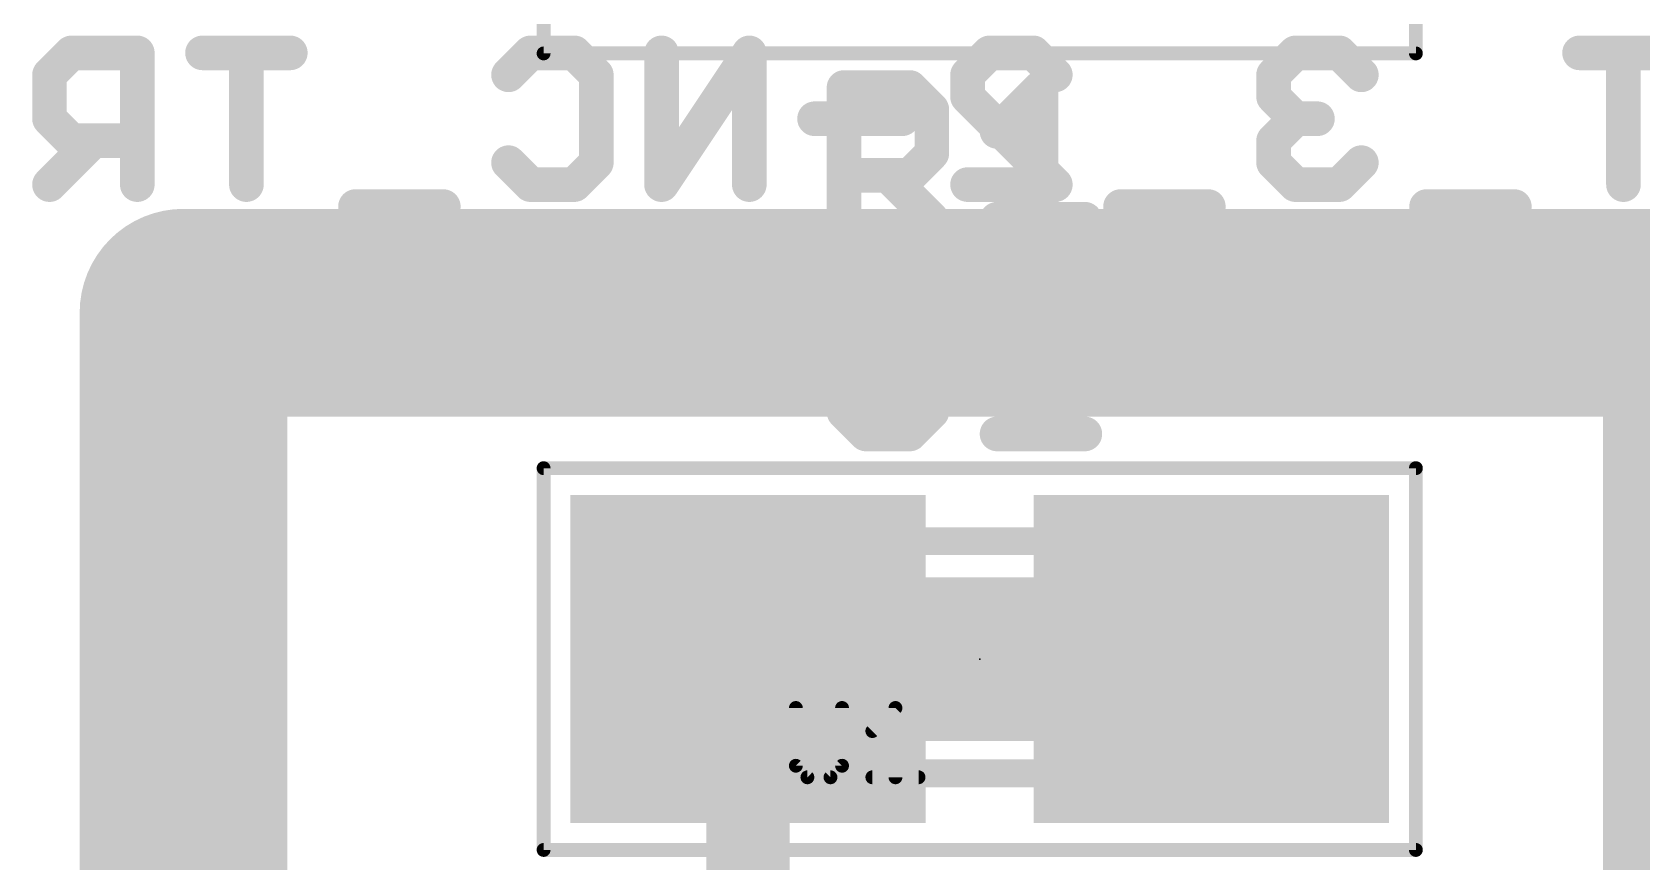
# Model space of a CAD drawing. Extents: x -33 to 74, y -22 to 37.
# Drawn here: x 9.35 to 15.26, y 13.61 to 16.65 of the extents above; entities that cross this region are included whole.
import ezdxf

# ---------------------------------------------------------------- set-up
doc = ezdxf.new("R2010")
doc.units = 0
for name, color, linetype in [('1', 12, 'CONTINUOUS'), ('23', 53, 'CONTINUOUS'), ('25', 253, 'CONTINUOUS'), ('28', 253, 'CONTINUOUS'), ('29', 253, 'CONTINUOUS'), ('31', 253, 'CONTINUOUS'), ('35', 253, 'CONTINUOUS'), ('39', 12, 'CONTINUOUS'), ('41', 12, 'CONTINUOUS'), ('42', 132, 'CONTINUOUS'), ('46', 140, 'CONTINUOUS'), ('51', 53, 'CONTINUOUS')]:
    doc.layers.add(name, color=color, linetype=linetype)

# ---------------------------------------------------------------- blocks, each defined once
blk = doc.blocks.new('RECT')
blk.add_solid([(-0.5, -0.5), (0.5, -0.5), (-0.5, 0.5), (0.5, 0.5)])

msp = doc.modelspace()

# ---------------------------------------------------------------- linework, layer by layer
at = {"layer": '1', "const_width": 0.3048}
msp.add_lwpolyline([(11.977, 14.351), (11.977, 13.402)], dxfattribs=at)
at = {"layer": '1', "const_width": 0.1524}
msp.add_lwpolyline([(12.0532, 14.351, 1), (11.9008, 14.351)], format="xyb", dxfattribs=at)
at = {"layer": '23'}
msp.add_point((12.827, 14.351), dxfattribs=at)
at = {"layer": '25'}
for points, const_width in [([(12.3609, 16.4469, 1), (12.2974, 16.4469)], 0.0635), ([(12.3292, 16.4787, 1), (12.3292, 16.4152)], 0.0635), ([(12.5931, 16.4694, 1), (12.5482, 16.4245)], 0.0635), ([(12.5707, 16.4152, 1), (12.5707, 16.4787)], 0.0635), ([(13.0833, 16.4469, 1), (13.0198, 16.4469)], 0.0635), ([(13.074, 16.4245, 1), (13.029, 16.4694)], 0.0635), ([(12.6829, 16.3664, 1), (12.6194, 16.3664)], 0.0635), ([(12.6287, 16.344, 1), (12.6736, 16.3889)], 0.0635), ([(12.868, 16.3084, 1), (12.9129, 16.2635)], 0.0635), ([(12.6736, 16.183, 1), (12.6287, 16.2279)], 0.0635), ([(12.3292, 16.1567, 1), (12.3292, 16.0932)], 0.0635), ([(12.5126, 16.1474, 1), (12.4677, 16.1025)], 0.0635), ([(12.5707, 16.0932, 1), (12.5707, 16.1567)], 0.0635), ([(12.6194, 16.2054, 1), (12.6829, 16.2054)], 0.0635), ([(12.5482, 16.1474, 1), (12.5931, 16.1025)], 0.0635), ([(12.6287, 15.9414, 1), (12.6736, 15.9864)], 0.0635), ([(12.8905, 15.9957, 1), (12.8905, 15.9322)], 0.0635), ([(13.2125, 15.9322, 1), (13.2125, 15.9957)], 0.0635), ([(12.2974, 15.9639, 1), (12.3609, 15.9639)], 0.0635), ([(13.0198, 15.9639, 1), (13.0833, 15.9639)], 0.0635), ([(12.4097, 15.6913, 1), (12.4097, 15.6278)], 0.0635), ([(12.4321, 15.6371, 1), (12.3872, 15.682)], 0.0635), ([(12.5931, 15.682, 1), (12.5482, 15.6371)], 0.0635), ([(12.5707, 15.6278, 1), (12.5707, 15.6913)], 0.0635), ([(13.0833, 15.6595, 1), (13.0198, 15.6595)], 0.0635), ([(13.074, 15.6371, 1), (13.0291, 15.682)], 0.0635), ([(12.3609, 15.579, 1), (12.2974, 15.579)], 0.0635), ([(12.3067, 15.6015, 1), (12.3516, 15.5566)], 0.0635), ([(12.6287, 15.5566, 1), (12.6736, 15.6015)], 0.0635), ([(12.868, 15.521, 1), (12.913, 15.4761)], 0.0635), ([(12.3516, 15.2795, 1), (12.3067, 15.2345)], 0.0635), ([(12.6736, 15.2345, 1), (12.6287, 15.2795)], 0.0635), ([(12.2974, 15.257, 1), (12.3609, 15.257)], 0.0635), ([(12.4097, 15.2083, 1), (12.4097, 15.1448)], 0.0635), ([(12.5707, 15.1448, 1), (12.5707, 15.2083)], 0.0635), ([(12.8905, 15.2083, 1), (12.8905, 15.1448)], 0.0635), ([(13.2125, 15.1448, 1), (13.2125, 15.2083)], 0.0635), ([(12.3872, 15.154, 1), (12.4321, 15.199)], 0.0635), ([(12.5482, 15.199, 1), (12.5931, 15.154)], 0.0635), ([(13.0198, 15.1765, 1), (13.0833, 15.1765)], 0.0635), ([(12.1651, 14.1716, 1), (12.1397, 14.1716)], 0.0254), ([(12.3346, 14.1716, 1), (12.3092, 14.1716)], 0.0254), ([(12.5305, 14.1716, 1), (12.5051, 14.1716)], 0.0254), ([(12.5268, 14.1626, 1), (12.5088, 14.1806)], 0.0254), ([(12.4241, 14.0959, 1), (12.442, 14.0779)], 0.0254), ([(12.1614, 13.9687, 1), (12.1434, 13.9508)], 0.0254), ([(12.1397, 13.9598, 1), (12.1651, 13.9598)], 0.0254), ([(12.1948, 13.9301, 1), (12.1948, 13.9047)], 0.0254), ([(12.1858, 13.9084, 1), (12.2037, 13.9264)], 0.0254), ([(12.2705, 13.9264, 1), (12.2885, 13.9084)], 0.0254), ([(12.2795, 13.9047, 1), (12.2795, 13.9301)], 0.0254), ([(12.3092, 13.9598, 1), (12.3346, 13.9598)], 0.0254), ([(12.3309, 13.9508, 1), (12.3129, 13.9687)], 0.0254), ([(12.4331, 13.9301, 1), (12.4331, 13.9047)], 0.0254), ([(12.6025, 13.9047, 1), (12.6025, 13.9301)], 0.0254), ([(12.5051, 13.9174, 1), (12.5305, 13.9174)], 0.0254)]:
    msp.add_lwpolyline(points, format="xyb", dxfattribs=dict(at, const_width=const_width))
for points, const_width in [([(12.3292, 15.9639), (12.3292, 16.4469)], 0.127), ([(12.3292, 16.4469), (12.5707, 16.4469)], 0.127), ([(12.5707, 16.4469), (12.6512, 16.3664)], 0.127), ([(12.8905, 16.2859), (13.0515, 16.4469)], 0.127), ([(13.0515, 16.4469), (13.0515, 15.9639)], 0.127), ([(12.6512, 16.3664), (12.6512, 16.2054)], 0.127), ([(12.6512, 16.2054), (12.5707, 16.1249)], 0.127), ([(12.5707, 16.1249), (12.3292, 16.1249)], 0.127), ([(12.4902, 16.1249), (12.6512, 15.9639)], 0.127), ([(12.8905, 15.9639), (13.2125, 15.9639)], 0.127), ([(12.4097, 15.6595), (12.3292, 15.579)], 0.127), ([(12.5707, 15.6595), (12.4097, 15.6595)], 0.127), ([(12.6512, 15.579), (12.5707, 15.6595)], 0.127), ([(12.8905, 15.4985), (13.0515, 15.6595)], 0.127), ([(13.0515, 15.6595), (13.0515, 15.1765)], 0.127), ([(12.3292, 15.579), (12.3292, 15.257)], 0.127), ([(12.3292, 15.257), (12.4097, 15.1765)], 0.127), ([(12.5707, 15.1765), (12.6512, 15.257)], 0.127), ([(12.4097, 15.1765), (12.5707, 15.1765)], 0.127), ([(12.8905, 15.1765), (13.2125, 15.1765)], 0.127), ([(12.1524, 14.1716), (12.1524, 13.9598)], 0.0508), ([(12.3219, 13.9598), (12.3219, 14.1716)], 0.0508), ([(12.4331, 14.0869), (12.5178, 14.1716)], 0.0508), ([(12.5178, 14.1716), (12.5178, 13.9174)], 0.0508), ([(12.1524, 13.9598), (12.1948, 13.9174)], 0.0508), ([(12.1948, 13.9174), (12.2795, 13.9174)], 0.0508), ([(12.2795, 13.9174), (12.3219, 13.9598)], 0.0508), ([(12.4331, 13.9174), (12.6025, 13.9174)], 0.0508)]:
    msp.add_lwpolyline(points, dxfattribs=dict(at, const_width=const_width))
at = {"layer": '28', "const_width": 0.127}
for points in [[(9.4949, 16.5739), (9.4144, 16.4934)], [(9.7364, 16.5739), (9.4949, 16.5739)], [(9.7364, 16.0909), (9.7364, 16.5739)], [(10.2977, 16.5739), (9.9757, 16.5739)], [(10.1367, 16.0909), (10.1367, 16.5739)], [(11.0984, 16.4934), (11.1789, 16.5739)], [(11.1789, 16.5739), (11.3399, 16.5739)], [(11.3399, 16.5739), (11.4204, 16.4934)], [(11.9817, 16.5739), (11.6597, 16.0909)], [(11.6597, 16.0909), (11.6597, 16.5739)], [(11.9817, 16.0909), (11.9817, 16.5739)], [(12.7823, 16.4934), (12.8628, 16.5739)], [(12.8628, 16.5739), (13.0238, 16.5739)], [(13.0238, 16.5739), (13.1043, 16.4934)], [(13.9854, 16.5739), (13.9049, 16.4934)], [(14.1464, 16.5739), (13.9854, 16.5739)], [(14.2269, 16.4934), (14.1464, 16.5739)], [(15.3495, 16.5739), (15.0275, 16.5739)], [(15.1885, 16.0909), (15.1885, 16.5739)], [(9.4144, 16.4934), (9.4144, 16.3324)], [(11.4204, 16.4934), (11.4204, 16.1714)], [(12.7823, 16.4129), (12.7823, 16.4934)], [(13.9049, 16.4934), (13.9049, 16.4129)], [(13.1043, 16.0909), (12.7823, 16.4129)], [(13.9049, 16.4129), (13.9854, 16.3324)], [(9.4144, 16.3324), (9.4949, 16.2519)], [(12.543, 16.3324), (12.221, 16.3324)], [(13.9854, 16.3324), (13.9049, 16.2519)], [(13.9854, 16.3324), (14.0659, 16.3324)], [(9.5754, 16.2519), (9.4144, 16.0909)], [(9.4949, 16.2519), (9.7364, 16.2519)], [(13.9049, 16.2519), (13.9049, 16.1714)], [(11.1789, 16.0909), (11.0984, 16.1714)], [(11.4204, 16.1714), (11.3399, 16.0909)], [(13.9049, 16.1714), (13.9854, 16.0909)], [(14.1464, 16.0909), (14.2269, 16.1714)], [(11.3399, 16.0909), (11.1789, 16.0909)], [(12.7823, 16.0909), (13.1043, 16.0909)], [(13.9854, 16.0909), (14.1464, 16.0909)], [(10.8591, 16.0104), (10.537, 16.0104)], [(13.6656, 16.0104), (13.3436, 16.0104)], [(14.7882, 16.0104), (14.4662, 16.0104)]]:
    msp.add_lwpolyline(points, dxfattribs=at)
at = {"layer": '28', "const_width": 0.0635}
for points in [[(9.4949, 16.6057, 1), (9.4949, 16.5422)], [(9.5174, 16.5515, 1), (9.4725, 16.5964)], [(9.7682, 16.5739, 1), (9.7047, 16.5739)], [(9.7364, 16.5422, 1), (9.7364, 16.6057)], [(9.9757, 16.6057, 1), (9.9757, 16.5422)], [(10.1685, 16.5739, 1), (10.105, 16.5739)], [(10.2977, 16.5422, 1), (10.2977, 16.6057)], [(11.1789, 16.6057, 1), (11.1789, 16.5422)], [(11.2013, 16.5515, 1), (11.1564, 16.5964)], [(11.3623, 16.5964, 1), (11.3174, 16.5515)], [(11.3399, 16.5422, 1), (11.3399, 16.6057)], [(11.6914, 16.5739, 1), (11.6279, 16.5739)], [(12.0134, 16.5739, 1), (11.9499, 16.5739)], [(12.0081, 16.5563, 1), (11.9553, 16.5915)], [(12.8628, 16.6057, 1), (12.8628, 16.5422)], [(12.8852, 16.5515, 1), (12.8403, 16.5964)], [(13.0462, 16.5964, 1), (13.0013, 16.5515)], [(13.0238, 16.5422, 1), (13.0238, 16.6057)], [(13.9854, 16.6057, 1), (13.9854, 16.5422)], [(14.0079, 16.5515, 1), (13.963, 16.5964)], [(14.1689, 16.5964, 1), (14.124, 16.5515)], [(14.1464, 16.5422, 1), (14.1464, 16.6057)], [(15.0275, 16.6057, 1), (15.0275, 16.5422)], [(15.2203, 16.5739, 1), (15.1568, 16.5739)], [(9.4462, 16.4934, 1), (9.3827, 16.4934)], [(9.392, 16.5159, 1), (9.4369, 16.471)], [(11.0759, 16.5159, 1), (11.1208, 16.471)], [(11.4521, 16.4934, 1), (11.3886, 16.4934)], [(11.3979, 16.471, 1), (11.4428, 16.5159)], [(12.814, 16.4934, 1), (12.7505, 16.4934)], [(12.7598, 16.5159, 1), (12.8047, 16.471)], [(13.0818, 16.471, 1), (13.1267, 16.5159)], [(13.9367, 16.4934, 1), (13.8732, 16.4934)], [(13.8825, 16.5159, 1), (13.9274, 16.471)], [(14.2045, 16.471, 1), (14.2494, 16.5159)], [(12.8047, 16.4354, 1), (12.7598, 16.3905)], [(13.9274, 16.4354, 1), (13.8825, 16.3905)], [(12.7505, 16.4129, 1), (12.814, 16.4129)], [(13.8732, 16.4129, 1), (13.9367, 16.4129)], [(9.3827, 16.3324, 1), (9.4462, 16.3324)], [(9.4369, 16.3549, 1), (9.392, 16.31)], [(12.221, 16.3642, 1), (12.221, 16.3007)], [(12.543, 16.3007, 1), (12.543, 16.3642)], [(13.9854, 16.3642, 1), (13.9854, 16.3007)], [(14.0079, 16.31, 1), (13.963, 16.3549)], [(13.963, 16.31, 1), (14.0079, 16.3549)], [(14.0659, 16.3007, 1), (14.0659, 16.3642)], [(9.4949, 16.2837, 1), (9.4949, 16.2202)], [(9.4725, 16.2295, 1), (9.5174, 16.2744)], [(9.5979, 16.2295, 1), (9.553, 16.2744)], [(9.7364, 16.2202, 1), (9.7364, 16.2837)], [(13.9367, 16.2519, 1), (13.8732, 16.2519)], [(13.8825, 16.2744, 1), (13.9274, 16.2295)], [(11.1208, 16.1939, 1), (11.0759, 16.1489)], [(11.3886, 16.1714, 1), (11.4521, 16.1714)], [(11.4428, 16.1489, 1), (11.3979, 16.1939)], [(13.9274, 16.1939, 1), (13.8825, 16.1489)], [(13.8732, 16.1714, 1), (13.9367, 16.1714)], [(14.2494, 16.1489, 1), (14.2045, 16.1939)], [(9.392, 16.1134, 1), (9.4369, 16.0684)], [(9.7047, 16.0909, 1), (9.7682, 16.0909)], [(10.105, 16.0909, 1), (10.1685, 16.0909)], [(11.1789, 16.1227, 1), (11.1789, 16.0592)], [(11.1564, 16.0684, 1), (11.2013, 16.1134)], [(11.3174, 16.1134, 1), (11.3623, 16.0684)], [(11.3399, 16.0592, 1), (11.3399, 16.1227)], [(11.6332, 16.1085, 1), (11.6861, 16.0733)], [(11.6279, 16.0909, 1), (11.6914, 16.0909)], [(11.9499, 16.0909, 1), (12.0134, 16.0909)], [(12.7823, 16.1227, 1), (12.7823, 16.0592)], [(13.0818, 16.0684, 1), (13.1267, 16.1134)], [(13.1043, 16.0592, 1), (13.1043, 16.1227)], [(13.9854, 16.1227, 1), (13.9854, 16.0592)], [(13.963, 16.0684, 1), (14.0079, 16.1134)], [(14.124, 16.1134, 1), (14.1689, 16.0684)], [(14.1464, 16.0592, 1), (14.1464, 16.1227)], [(15.1568, 16.0909, 1), (15.2203, 16.0909)], [(10.537, 16.0421, 1), (10.537, 15.9787)], [(10.8591, 15.9787, 1), (10.8591, 16.0421)], [(13.3436, 16.0421, 1), (13.3436, 15.9787)], [(13.6656, 15.9787, 1), (13.6656, 16.0421)], [(14.4662, 16.0421, 1), (14.4662, 15.9787)], [(14.7882, 15.9787, 1), (14.7882, 16.0421)]]:
    msp.add_lwpolyline(points, format="xyb", dxfattribs=at)
at = {"layer": '39', "const_width": 0.0508}
for points in [[(11.227, 16.572), (11.227, 17.972)], [(14.427, 17.972), (14.427, 16.572)], [(14.427, 16.572), (11.227, 16.572)], [(11.227, 15.051), (14.427, 15.051)], [(11.227, 13.651), (11.227, 15.051)], [(14.427, 15.051), (14.427, 13.651)], [(14.427, 13.651), (11.227, 13.651)]]:
    msp.add_lwpolyline(points, dxfattribs=at)
at = {"layer": '39', "const_width": 0.0254}
for points in [[(11.227, 16.5847, 1), (11.227, 16.5593)], [(14.427, 16.5593, 1), (14.427, 16.5847)], [(11.2143, 16.572, 1), (11.2397, 16.572)], [(14.4143, 16.572, 1), (14.4397, 16.572)], [(11.227, 15.0637, 1), (11.227, 15.0383)], [(11.2397, 15.051, 1), (11.2143, 15.051)], [(14.4397, 15.051, 1), (14.4143, 15.051)], [(14.427, 15.0383, 1), (14.427, 15.0637)], [(11.227, 13.6637, 1), (11.227, 13.6383)], [(11.2143, 13.651, 1), (11.2397, 13.651)], [(14.4143, 13.651, 1), (14.4397, 13.651)], [(14.427, 13.6383, 1), (14.427, 13.6637)]]:
    msp.add_lwpolyline(points, format="xyb", dxfattribs=at)
at = {"layer": '41', "const_width": 0.762}
for points in [[(9.906, 15.621), (9.906, 10.795)], [(15.494, 15.621), (9.906, 15.621)], [(15.494, 10.795), (15.494, 15.621)]]:
    msp.add_lwpolyline(points, dxfattribs=at)
at = {"layer": '41', "const_width": 0.381}
for points in [[(10.0965, 15.621, 1), (9.7155, 15.621)], [(9.906, 15.8115, 1), (9.906, 15.4305)], [(15.6845, 15.621, 1), (15.3035, 15.621)]]:
    msp.add_lwpolyline(points, format="xyb", dxfattribs=at)
at = {"layer": '42', "const_width": 0.762}
for points in [[(9.906, 15.621), (9.906, 10.795)], [(15.494, 15.621), (9.906, 15.621)], [(15.494, 10.795), (15.494, 15.621)]]:
    msp.add_lwpolyline(points, dxfattribs=at)
at = {"layer": '42', "const_width": 0.381}
for points in [[(10.0965, 15.621, 1), (9.7155, 15.621)], [(9.906, 15.8115, 1), (9.906, 15.4305)], [(15.6845, 15.621, 1), (15.3035, 15.621)]]:
    msp.add_lwpolyline(points, format="xyb", dxfattribs=at)
at = {"layer": '46', "const_width": 0.762}
for points in [[(15.494, 15.621), (9.906, 15.621)], [(9.906, 15.621), (9.906, 10.795)], [(15.494, 10.795), (15.494, 15.621)]]:
    msp.add_lwpolyline(points, dxfattribs=at)
at = {"layer": '46', "const_width": 0.381}
for points in [[(9.906, 15.8115, 1), (9.906, 15.4305)], [(10.0965, 15.621, 1), (9.7155, 15.621)], [(15.6845, 15.621, 1), (15.3035, 15.621)]]:
    msp.add_lwpolyline(points, format="xyb", dxfattribs=at)
at = {"layer": '51', "const_width": 0.1016}
for points in [[(12.471, 14.783), (13.183, 14.783)], [(12.471, 13.932), (13.183, 13.932)]]:
    msp.add_lwpolyline(points, dxfattribs=at)
at = {"layer": '51', "const_width": 0.0508}
for points in [[(12.471, 14.8084, 1), (12.471, 14.7576)], [(13.183, 14.7576, 1), (13.183, 14.8084)], [(12.471, 13.9574, 1), (12.471, 13.9066)], [(13.183, 13.9066, 1), (13.183, 13.9574)]]:
    msp.add_lwpolyline(points, format="xyb", dxfattribs=at)

# ---------------------------------------------------------------- block references
at = {"layer": '1', "xscale": 1.1}
for p in [(11.977, 14.351), (13.677, 14.351)]:
    msp.add_blockref('RECT', p, dxfattribs=at)
at = {"layer": '29', "xscale": 1.3032, "yscale": 1.2032}
for p in [(11.977, 14.351), (13.677, 14.351)]:
    msp.add_blockref('RECT', p, dxfattribs=at)
at = {"layer": '31', "xscale": 1.1}
for p in [(11.977, 14.351), (13.677, 14.351)]:
    msp.add_blockref('RECT', p, dxfattribs=at)
at = {"layer": '35', "xscale": 0.3998, "yscale": 0.6}
msp.add_blockref('RECT', (12.827, 14.351), dxfattribs=at)
at = {"layer": '51', "xscale": 0.5001, "yscale": 0.95}
for p in [(12.2389, 14.3561), (13.4073, 14.3561)]:
    msp.add_blockref('RECT', p, dxfattribs=at)

doc.saveas('drawing.dxf')
